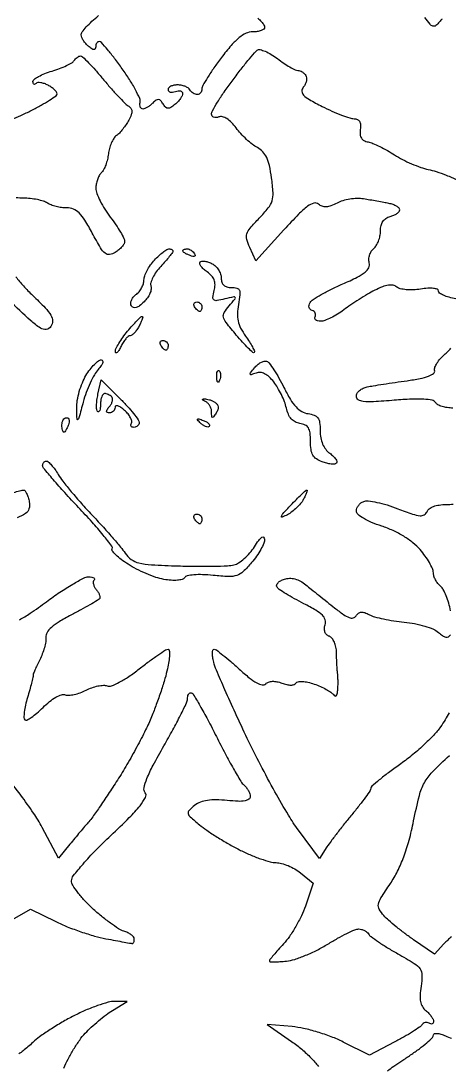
# Model space of a CAD drawing. Extents: x 0 to 102, y 0 to 135.
# Drawn here: x 36.25 to 43.76, y 55.73 to 74.05 of the extents above; entities that cross this region are included whole.
import ezdxf

# ---------------------------------------------------------------- set-up
doc = ezdxf.new("R2010")
doc.units = 0
doc.header["$MEASUREMENT"] = 0

msp = doc.modelspace()

# ---------------------------------------------------------------- linework, layer by layer
for points in [[(40.405919, 74.096243, -0.030562), (40.467485, 74.033227, -0.031753), (40.511422, 73.975331, -0.147477), (40.5234, 73.935603, -0.233657), (40.508283, 73.90502, -0.072001), (40.462077, 73.879242, -0.05496), (40.394592, 73.861627, -0.036394), (40.314641, 73.8558, 0.107927), (40.19751, 73.830219, 0.064533), (40.076147, 73.754311, 0.043486), (39.937811, 73.618896, 0.015613), (39.764741, 73.403963, 0.009675), (39.634073, 73.223746, 0.013185), (39.52381, 73.056046, 0.01003), (39.439231, 72.9134, 0.129503), (39.4236, 72.854063, -0.079721), (39.417589, 72.816605, -0.091172), (39.400215, 72.784806, -0.100761), (39.374354, 72.763546, -0.122409), (39.343993, 72.756, -0.089642), (39.309681, 72.762201, -0.053229), (39.272411, 72.780851, -0.051032), (39.238005, 72.808239, -0.06081), (39.2121, 72.8406, 0.111412), (39.180288, 72.873049, 0.050262), (39.126937, 72.900349, 0.046318), (39.062298, 72.918933, 0.046881), (38.995607, 72.9252, 0.047932), (38.932763, 72.919162, 0.067928), (38.879636, 72.901129, 0.088104), (38.843834, 72.874549, 0.19139), (38.8314, 72.843255, 0.184534), (38.841762, 72.816134, 0.147206), (38.868677, 72.799686, 0.100118), (38.909709, 72.797358, 0.055937), (38.9583, 72.810006, -0.056964), (39.006887, 72.822548, -0.101587), (39.047923, 72.819931, -0.148022), (39.074847, 72.803048, -0.181148), (39.0852, 72.77541, -0.113275), (39.076111, 72.735804, -0.037795), (39.046029, 72.684076, -0.035352), (39.002881, 72.629944, -0.033622), (38.951852, 72.581449, -0.030663), (38.878136, 72.527541, -0.155884), (38.829621, 72.514592, -0.193267), (38.788629, 72.533405, -0.051325), (38.743875, 72.591533, 0.046754), (38.701204, 72.648013, 0.187949), (38.663122, 72.666822, 0.178509), (38.621048, 72.655356, 0.041529), (38.564203, 72.607243, -0.030688), (38.51874, 72.567043, -0.031428), (38.469046, 72.533056, -0.033107), (38.422366, 72.509296, -0.101505), (38.387771, 72.5022, -0.178532), (38.362592, 72.511487, -0.121905), (38.344655, 72.536531, -0.089838), (38.337001, 72.574352, -0.057582), (38.341241, 72.619073, 0.159522), (38.333745, 72.688998, 0.016258), (38.259393, 72.840706, 0.01902), (38.155495, 73.019568, 0.014058), (38.0277, 73.209449, 0.008111), (37.893424, 73.391033, 0.012221), (37.770067, 73.544396, 0.007077), (37.662908, 73.667568, 0.205813), (37.62585, 73.684776, 0.149598), (37.601661, 73.678127, 0.102231), (37.581038, 73.65817, 0.084567), (37.567139, 73.627808, 0.065238), (37.5624, 73.591641, -0.122183), (37.553801, 73.556978, -0.300026), (37.531829, 73.544931, -0.128583), (37.493977, 73.558202, -0.024942), (37.4355, 73.602, -0.04005), (37.386944, 73.649346, -0.03856), (37.345878, 73.704402, -0.041126), (37.317515, 73.758671, -0.100186), (37.308602, 73.802709, -0.16251), (37.325531, 73.853413, -0.021978), (37.397758, 73.941215, -0.023456), (37.495881, 74.040555, -0.017802), (37.612107, 74.140265, 0.019726)], [(43.637049, 74.081143, 0.056466), (43.587866, 74.032425, -0.047794), (43.522226, 73.965117, -0.253979), (43.473609, 73.955009, -0.153381), (43.422001, 73.990078, -0.016112), (43.334066, 74.10884, 0.014211)], [(43.872649, 69.175663, -0.025553), (43.756326, 69.200696, -0.038065), (43.658197, 69.235315, -0.04312), (43.588195, 69.273688, -0.250865), (43.569, 69.309539, 0.307341), (43.548062, 69.340384, 0.06749), (43.482528, 69.356652, 0.045515), (43.383447, 69.358392, 0.021872), (43.257099, 69.343524, -0.029682), (43.129992, 69.330574, -0.032415), (43.005969, 69.333381, -0.034312), (42.901422, 69.349827, -0.117562), (42.840176, 69.38007, 0.126067), (42.775542, 69.41065, 0.085003), (42.693552, 69.412413, 0.058381), (42.58891, 69.384046, 0.023577), (42.454127, 69.322476, 0.014126), (42.327594, 69.25271, 0.008085), (42.178752, 69.161799, 0.008071), (42.031911, 69.065462, 0.01328), (41.911315, 68.978761, -0.02403), (41.80044, 68.90261, -0.02474), (41.683818, 68.838245, -0.025438), (41.577636, 68.792853, -0.088508), (41.504472, 68.7798, -0.053214), (41.452297, 68.785369, -0.115377), (41.416072, 68.802529, -0.188058), (41.401321, 68.827885, -0.179051), (41.407234, 68.857174, 0.120726), (41.417627, 68.889254, 0.129238), (41.411601, 68.921622, 0.116487), (41.389536, 68.9493, 0.086233), (41.354949, 68.967917, -0.117462), (41.320841, 68.989092, -0.136837), (41.302291, 69.022306, -0.120035), (41.302356, 69.063876, -0.078433), (41.320985, 69.108305, -0.111792), (41.373394, 69.161684, -0.013301), (41.516041, 69.248223, -0.015342), (41.693908, 69.342643, -0.012034), (41.892128, 69.434337, 0.011986), (42.14661, 69.552029, 0.054185), (42.284578, 69.639572, 0.11127), (42.348753, 69.719667, 0.179295), (42.357298, 69.805665, -0.079147), (42.350866, 69.871212, -0.06084), (42.363879, 69.942044, -0.061205), (42.393409, 70.00721, -0.082774), (42.435634, 70.056048, 0.084074), (42.480933, 70.108717, 0.043848), (42.519089, 70.186722, 0.041979), (42.54507, 70.27594, 0.049909), (42.5538, 70.363179, -0.057207), (42.564536, 70.456706, -0.090324), (42.596544, 70.530605, -0.09933), (42.649846, 70.583746, -0.082712), (42.723, 70.616487, 0.038044), (42.787763, 70.638803, 0.049686), (42.842497, 70.669216, 0.058972), (42.880302, 70.70266, 0.184223), (42.8922, 70.733855, 0.205469), (42.878997, 70.764627, 0.057682), (42.836285, 70.796759, 0.047988), (42.774728, 70.825276, 0.034807), (42.70185, 70.845315, 0.003638), (42.610954, 70.862936, 0.001695), (42.492862, 70.884524, 0.001679), (42.368777, 70.906343, 0.002348), (42.2577, 70.924954, 0.0472), (42.145085, 70.932509, 0.031596), (42.016399, 70.920829, 0.031816), (41.891982, 70.89336, 0.052931), (41.792649, 70.852915, -0.030299), (41.685705, 70.803628, -0.078454), (41.602984, 70.785591, -0.103911), (41.533217, 70.796062, -0.084366), (41.467612, 70.834009, 0.248398), (41.385764, 70.851094, 0.090181), (41.276147, 70.796643, 0.041007), (41.118073, 70.657194, 0.00829), (40.862838, 70.382871), (40.37185, 69.8373), (40.263881, 70.072067, -0.0418), (40.211786, 70.215896, -0.144275), (40.214004, 70.313972, -0.100596), (40.270461, 70.414972, -0.014889), (40.428817, 70.5884, 0.022383), (40.586791, 70.766702, 0.096206), (40.653031, 70.891358, 0.089462), (40.670232, 71.036234, 0.017904), (40.64517, 71.296274, 0.020502), (40.608005, 71.5091, 0.05667), (40.559205, 71.652932, 0.079199), (40.491052, 71.752896, 0.080912), (40.395647, 71.825857, -0.043754), (40.308982, 71.882494, -0.020436), (40.206931, 71.969709, -0.020067), (40.106652, 72.070544, -0.026473), (40.024193, 72.170541, 0.033935), (39.941777, 72.267503, 0.058686), (39.85969, 72.334052, 0.077449), (39.783707, 72.367023, 0.156567), (39.719256, 72.363423, -0.068186), (39.670889, 72.352086, -0.116035), (39.629947, 72.357728, -0.152504), (39.60298, 72.379122, -0.150485), (39.5928, 72.412179, -0.130273), (39.608612, 72.471837, -0.009021), (39.698277, 72.622712, -0.012348), (39.814326, 72.800248, -0.008952), (39.951869, 72.99228, -0.004807), (40.095444, 73.18151, -0.006389), (40.229815, 73.350608, -0.004651), (40.345196, 73.489404, -0.062404), (40.393843, 73.534119, -0.215621), (40.44315, 73.543803, -0.041252), (40.532142, 73.514975, -0.037307), (40.638204, 73.461058, -0.026686), (40.748229, 73.386069, 0.013941), (40.858422, 73.30678, 0.01748), (40.965006, 73.239827, 0.01579), (41.05681, 73.190345, 0.116212), (41.104962, 73.179, -0.087768), (41.141605, 73.172518, -0.053327), (41.181203, 73.15306, -0.051361), (41.217591, 73.124473, -0.062249), (41.24479, 73.090694, -0.122838), (41.258382, 73.048134, -0.068414), (41.254447, 72.99352, -0.061645), (41.234561, 72.935783, -0.059544), (41.201024, 72.883893, 0.181496), (41.176675, 72.813642, 0.189811), (41.205186, 72.74632, 0.070415), (41.307044, 72.668172, 0.011205), (41.529328, 72.549198, 0.011655), (41.702575, 72.466425, 0.013743), (41.870313, 72.396508, 0.012659), (42.014188, 72.345271, 0.079367), (42.091005, 72.333, -0.106082), (42.148352, 72.320695, -0.157528), (42.186153, 72.286508, -0.118776), (42.203309, 72.228301, -0.0475), (42.199568, 72.144735, 0.056594), (42.197251, 72.057667, 0.118088), (42.218562, 71.993689, 0.129723), (42.264813, 71.950067, 0.075757), (42.33693, 71.923993, -0.049901), (42.419869, 71.898753, -0.014687), (42.541191, 71.843915, -0.014589), (42.674789, 71.773842, -0.015198), (42.80223, 71.696994, 0.024553), (42.938734, 71.618123, 0.01701), (43.099996, 71.542042, 0.017194), (43.260298, 71.479421, 0.033476), (43.392563, 71.442658, -0.029459), (43.529957, 71.405655, -0.012768), (43.708017, 71.341159, -0.012583), (43.894413, 71.262744, -0.016329)], [(36.082013, 72.31572, 0.011202), (36.251876, 72.389811, 0.008751), (36.432997, 72.477574, 0.010512), (36.606445, 72.57003, 0.01599), (36.752648, 72.658213, 0.010615), (36.867856, 72.736347, 0.243027), (36.8856, 72.770697, 0.165886), (36.875294, 72.800907, 0.039747), (36.839165, 72.840713, 0.03656), (36.788037, 72.882164, 0.0292), (36.727523, 72.919247, 0.03784), (36.663088, 72.947694, 0.048477), (36.600189, 72.963303, 0.056832), (36.547612, 72.965028, 0.178012), (36.516023, 72.950423, -0.095063), (36.495647, 72.936607, -0.240582), (36.478293, 72.937753, -0.194693), (36.466429, 72.95342, -0.065984), (36.4626, 72.982309, -0.237574), (36.482268, 73.021366, -0.032912), (36.560962, 73.072028, -0.031879), (36.669177, 73.1233, -0.021911), (36.797448, 73.167941, 0.016903), (36.92938, 73.21238, 0.020865), (37.048871, 73.26296, 0.019757), (37.144107, 73.312742, 0.124653), (37.183141, 73.350532, -0.049239), (37.207164, 73.382003, -0.047328), (37.237172, 73.408634, -0.051071), (37.268364, 73.426876, -0.107194), (37.295678, 73.4328, -0.193732), (37.332396, 73.418018, -0.007766), (37.436575, 73.314757, -0.012671), (37.557263, 73.184933, -0.008526), (37.688696, 73.03095, 0.007336), (37.823626, 72.872107, 0.008865), (37.955051, 72.727178, 0.007725), (38.069369, 72.609227, 0.058248), (38.13017, 72.561133, -0.086469), (38.178825, 72.517995, -0.158542), (38.197226, 72.468879, -0.106326), (38.186243, 72.404074, -0.027424), (38.14134, 72.307333, -0.025375), (38.094891, 72.229869, -0.019927), (38.037138, 72.15078, -0.020336), (37.977381, 72.081431, -0.045829), (37.925599, 72.035342, 0.090748), (37.879, 71.985731, 0.039201), (37.835794, 71.905643, 0.037114), (37.802029, 71.810849, 0.040464), (37.783846, 71.7148, -0.032699), (37.767047, 71.617861, -0.029462), (37.737342, 71.520412, -0.030679), (37.700127, 71.4362, -0.077138), (37.660628, 71.382188, 0.072028), (37.623146, 71.332013, 0.039647), (37.591946, 71.261869, 0.038552), (37.571084, 71.18414, 0.04972), (37.564754, 71.11053, 0.089249), (37.581919, 71.022038, 0.023876), (37.640278, 70.890426, 0.023409), (37.722138, 70.744738, 0.022256), (37.818554, 70.604779, -0.012229), (37.914846, 70.47083, -0.015835), (37.996138, 70.343206, -0.013564), (38.056992, 70.233994, -0.120893), (38.07, 70.18098, -0.132026), (38.058637, 70.138697, -0.044589), (38.021564, 70.086124, -0.04067), (37.968208, 70.032683, -0.036679), (37.905112, 69.986526, -0.101793), (37.805773, 69.94966, -0.216523), (37.728535, 69.971369, -0.085555), (37.647294, 70.067891, -0.009034), (37.502772, 70.325726, 0.015692), (37.372318, 70.551366, 0.059289), (37.270658, 70.67863, 0.096789), (37.170959, 70.744716, 0.098412), (37.05431, 70.7679, -0.034399), (36.964217, 70.774105, -0.026951), (36.868007, 70.792751, -0.02764), (36.780037, 70.82002, -0.058103), (36.7164, 70.8525, 0.072135), (36.647565, 70.885242, 0.0244), (36.539797, 70.912894, 0.023684), (36.416071, 70.932229, 0.025068), (36.2934, 70.939295, -0.018814), (36.166092, 70.945033, -0.014638)], [(36.161692, 69.559198, 0.021881), (36.29608, 69.398398, 0.017079), (36.455234, 69.235595, -0.009876), (36.678558, 69.013638, -0.059629), (36.777234, 68.883728, -0.132892), (36.804298, 68.784491, -0.140988), (36.776645, 68.687639, -0.228973), (36.696846, 68.637346, -0.168649), (36.593395, 68.660694, -0.046338), (36.422161, 68.790527, -0.004591), (36.044529, 69.142702, 0.006295)], [(43.823589, 67.257, -0.036019), (43.725619, 67.264067, -0.040366), (43.633451, 67.285133, -0.044279), (43.559364, 67.315924, -0.134511), (43.519796, 67.352771, 0.210054), (43.459702, 67.394161, 0.033368), (43.314359, 67.412031, 0.025633), (43.100805, 67.412965, 0.009081), (42.795703, 67.393092, -0.005923), (42.430878, 67.367014, -0.041801), (42.253232, 67.371286, -0.117918), (42.164398, 67.402944, -0.253664), (42.1308, 67.464909, -0.136421), (42.145098, 67.516336, -0.079134), (42.186715, 67.565719, -0.068989), (42.248371, 67.605659, -0.061092), (42.32115, 67.629377, -0.008058), (42.426171, 67.648149, -0.001834), (42.604692, 67.676427, -0.001898), (42.810805, 67.707501, -0.001845), (43.0191, 67.737311, 0.013368), (43.247895, 67.775454, 0.041832), (43.397867, 67.817857, 0.073349), (43.483445, 67.865232, 0.288645), (43.503558, 67.919199, -0.144165), (43.507932, 67.973019, -0.047474), (43.543714, 68.044821, -0.042673), (43.600861, 68.121176, -0.036988), (43.672758, 68.190762, 0.019623), (43.741287, 68.25263, 0.046766), (43.785629, 68.304877, 0.11277)], [(36.047586, 65.753821, -0.001534), (36.253328, 65.812716, -0.069043), (36.297181, 65.8188, -0.238824), (36.323328, 65.805556, -0.044899), (36.351906, 65.758238, -0.039303), (36.378138, 65.691601, -0.0269), (36.397687, 65.612631, -0.113225), (36.393236, 65.491102, -0.181426), (36.33355, 65.407681, -0.06657), (36.183267, 65.333623, -0.006412)], [(43.780798, 63.702034, 0.027398), (43.750572, 63.835849, 0.027903), (43.706038, 63.964722, 0.029041), (43.654785, 64.071756, 0.093629), (43.604687, 64.132289, -0.057241), (43.558395, 64.180633, -0.042307), (43.518724, 64.24324, -0.043084), (43.491047, 64.309792, -0.070877), (43.480962, 64.369809, 0.099651), (43.464976, 64.440101, 0.024956), (43.411203, 64.545398, 0.024492), (43.336299, 64.661993, 0.022485), (43.248312, 64.774206, 0.046895), (43.12378, 64.894272, 0.031204), (42.961245, 65.008121, 0.029508), (42.774026, 65.107896, 0.028841), (42.57495, 65.185794, -0.020854), (42.397931, 65.251823, -0.034696), (42.255925, 65.323615, -0.039733), (42.157468, 65.39344, -0.222176), (42.1308, 65.450493, -0.097229), (42.140526, 65.500037, -0.066866), (42.169108, 65.549814, -0.064185), (42.211355, 65.592268, -0.073441), (42.26121, 65.620353, -0.124947), (42.338836, 65.62954, -0.020207), (42.489925, 65.603417, -0.021226), (42.669068, 65.556898, -0.017246), (42.856689, 65.492424, 0.008014), (43.116996, 65.397564, 0.057837), (43.24707, 65.368766, 0.154858), (43.321981, 65.384337, 0.174792), (43.36983, 65.439726, -0.143314), (43.409097, 65.491261, -0.06943), (43.482614, 65.531078, -0.054982), (43.58347, 65.556603, -0.03452), (43.704951, 65.565, 0.027935), (43.830843, 65.572039, 0.070157)], [(36.224495, 63.545165, 0.03437), (36.414329, 63.657066, 0.009144), (36.70048, 63.861198, -0.011442), (36.936187, 64.027715, -0.014985), (37.159298, 64.168277, -0.012507), (37.349728, 64.274099, -0.121137), (37.438798, 64.296, -0.035008), (37.493373, 64.292174, -0.096519), (37.529656, 64.279648, -0.231846), (37.541988, 64.261242, -0.234157), (37.534934, 64.240334, 0.17442), (37.520841, 64.210401, 0.081568), (37.523797, 64.167069, 0.065749), (37.542607, 64.117427, 0.049847), (37.57519, 64.06909, -0.041), (37.608529, 64.021466, -0.057358), (37.629421, 63.973949, -0.0724), (37.635736, 63.933554, -0.201653), (37.625108, 63.907508, -0.064637), (37.589908, 63.880397, -0.003038), (37.459696, 63.805646, -0.004966), (37.303298, 63.719162, -0.003545), (37.126602, 63.625344, 0.016747), (36.919908, 63.508503, 0.045521), (36.78502, 63.408288, 0.069976), (36.708834, 63.318042, 0.165151), (36.688671, 63.233468, -0.065075), (36.685878, 63.157327, -0.025287), (36.663114, 63.054171, -0.024519), (36.626846, 62.943543, -0.027866), (36.581207, 62.841762, 0.008566), (36.534815, 62.748154, 0.011675), (36.496438, 62.662134, 0.008639), (36.467553, 62.589605, 0.118241), (36.464002, 62.561653, -0.085358), (36.462156, 62.531545, -0.003914), (36.437665, 62.431202, -0.00642), (36.406007, 62.312222, -0.004551), (36.367562, 62.179521, 0.017132), (36.33256, 62.046251, 0.024274), (36.311331, 61.925508, 0.022016), (36.303344, 61.827687, 0.208664), (36.318349, 61.789451, 0.325863), (36.353476, 61.783949, 0.029877), (36.434087, 61.831656, 0.029603), (36.532439, 61.906939, 0.018226), (36.639248, 62.006233, -0.027796), (36.75292, 62.107923, -0.038974), (36.865567, 62.184384, -0.044474), (36.964002, 62.229474, -0.178629), (37.029103, 62.228635, 0.109909), (37.092174, 62.219266, 0.035737), (37.185975, 62.232764, 0.033637), (37.291251, 62.263219, 0.03211), (37.3932, 62.3079, -0.03342), (37.495534, 62.35243, -0.034358), (37.601956, 62.382449, -0.036547), (37.697327, 62.395226, -0.107037), (37.762508, 62.385165, 0.184986), (37.838638, 62.385122, 0.029971), (37.975933, 62.447291, 0.028269), (38.142216, 62.547337, 0.017685), (38.325364, 62.681864, -0.007054), (38.497593, 62.814099, -0.010206), (38.653712, 62.925616, -0.006237), (38.786813, 63.014231, -0.144724), (38.830004, 63.027, -0.383095), (38.852035, 63.007217, -0.033679), (38.855299, 62.925801, -0.030725), (38.84541, 62.814605, -0.017725), (38.820609, 62.682493, -0.017534), (38.776999, 62.515931, -0.007283), (38.706989, 62.294104, -0.007195), (38.625028, 62.058409, -0.009226), (38.542516, 61.844092, -0.018649), (38.437507, 61.610985, -0.008396), (38.283316, 61.312875, -0.008299), (38.109745, 61.0031, -0.011203), (37.941948, 60.729249, -0.003513), (37.780382, 60.482193, -0.004288), (37.625627, 60.253427, -0.003609), (37.492545, 60.06324, -0.030085), (37.426644, 59.9814, 0.007076), (37.368807, 59.915976, 0.00239), (37.28638, 59.819102, 0.002377), (37.196265, 59.711121, 0.002726), (37.111236, 59.607095), (36.911251, 59.35969), (36.623476, 59.902642, 0.026999), (36.472232, 60.154179, 0.012308), (36.249329, 60.466436, 0.012147), (35.997725, 60.784755, 0.016351)], [(43.758951, 61.911856, -0.015196), (43.688676, 61.791376, -0.011897), (43.605441, 61.664945, -0.039005), (43.487352, 61.520099, -0.015516), (43.304544, 61.340044, -0.015245), (43.094373, 61.157084, -0.018528), (42.886341, 60.999344, 0.007438), (42.694051, 60.860148, 0.011377), (42.531986, 60.733272, 0.006048), (42.400689, 60.622893, 0.218281), (42.3846, 60.587796, -0.150108), (42.373012, 60.550068, -0.006228), (42.291408, 60.432921, -0.01032), (42.188904, 60.295687, -0.007098), (42.06735, 60.144252, 0.004443), (41.936085, 59.982485, 0.004091), (41.804022, 59.813933, 0.004087), (41.688765, 59.66177, 0.013509), (41.616413, 59.558922), (41.482726, 59.357539), (41.117546, 59.851865, -0.024307), (40.941593, 60.115995, -0.007578), (40.703241, 60.528556, -0.007555), (40.450578, 60.998142, -0.008269), (40.219949, 61.461333, -0.003432), (40.011919, 61.904855, -0.00443), (39.827322, 62.315073, -0.003391), (39.678169, 62.660879, -0.03865), (39.630995, 62.801738, -0.025023), (39.613857, 62.888112, -0.043835), (39.609619, 62.960829, -0.05992), (39.617224, 63.011464, -0.337507), (39.637618, 63.027, -0.161431), (39.676812, 63.014007, -0.007022), (39.792942, 62.924945, -0.011328), (39.928689, 62.812692, -0.007779), (40.077687, 62.679578, 0.01455), (40.253602, 62.526648, 0.04406), (40.384583, 62.437336, 0.075169), (40.480198, 62.40131, 0.254191), (40.54204, 62.4196, -0.11127), (40.592031, 62.451205, -0.07494), (40.658563, 62.464176, -0.061689), (40.738298, 62.457761, -0.039976), (40.827247, 62.431855, 0.035306), (40.909888, 62.406947, 0.056748), (40.982962, 62.398966, 0.074036), (41.039439, 62.407641, 0.181201), (41.072175, 62.43298, -0.217958), (41.108808, 62.457403, -0.053083), (41.183186, 62.46133, -0.042893), (41.28064, 62.447691, -0.026202), (41.39242, 62.41589, -0.020995), (41.501518, 62.37338, -0.022856), (41.603541, 62.322929, -0.023099), (41.68629, 62.272066, -0.094977), (41.727655, 62.230592, 0.120822), (41.753688, 62.20703, 0.332493), (41.776749, 62.210441, 0.143138), (41.79472, 62.243525, 0.031776), (41.804432, 62.3079, 0.013507), (41.808821, 62.381956, 0.009755), (41.809869, 62.464674, 0.009865), (41.807778, 62.543388, 0.021039), (41.802408, 62.604, -0.014711), (41.795843, 62.668765, -0.004977), (41.790004, 62.763367, -0.004945), (41.785622, 62.868119, -0.005659), (41.783558, 62.968324, 0.048347), (41.773529, 63.062671, 0.053574), (41.745607, 63.149971, 0.060671), (41.705099, 63.217887, 0.1372), (41.657456, 63.253293, -0.104342), (41.610384, 63.283754, -0.109576), (41.580624, 63.330158, -0.097659), (41.571241, 63.389336, -0.067576), (41.5829, 63.456302, 0.151526), (41.583473, 63.543567, 0.124489), (41.535202, 63.62375, 0.063593), (41.422384, 63.71026, 0.014535), (41.210709, 63.825375, -0.009592), (41.045655, 63.913033, -0.012543), (40.898455, 63.99977, -0.010146), (40.779759, 64.077172, -0.105155), (40.739659, 64.1191, -0.216742), (40.735196, 64.154133, -0.1159), (40.757738, 64.192521, -0.078716), (40.805185, 64.228737, -0.046914), (40.870738, 64.256537, -0.074144), (40.961192, 64.271071, -0.067844), (41.054879, 64.259376, -0.061141), (41.150312, 64.22106, -0.043783), (41.245874, 64.156878, 0.000435), (41.341921, 64.079514, 0.000172), (41.47423, 63.973206, 0.00017), (41.617265, 63.858441, 0.000213), (41.750071, 63.75205, 0.014944), (41.905474, 63.635109, 0.065346), (42.007021, 63.581634, 0.144684), (42.076598, 63.576977, 0.201846), (42.126804, 63.612735, -0.089172), (42.167745, 63.658349, -0.14487), (42.215855, 63.677217, -0.107951), (42.276994, 63.669281, -0.03683), (42.359238, 63.632773, 0.055922), (42.451622, 63.595909, 0.014624), (42.606962, 63.55811, 0.014672), (42.787568, 63.525225, 0.014536), (42.970352, 63.502871, -0.024749), (43.152198, 63.476853, -0.024981), (43.330007, 63.433048, -0.025751), (43.480377, 63.37935, -0.085478), (43.568755, 63.323321, 0.032915), (43.640856, 63.266228, 0.098678), (43.698285, 63.241456, 0.164254), (43.743505, 63.246684, 0.14514), (43.779013, 63.278394, 0.114917)], [(35.743073, 58.08447), (36.419446, 58.465761), (36.86263, 58.248755, 0.019295), (37.064017, 58.159605, 0.012408), (37.303687, 58.071209, 0.012473), (37.542884, 57.996275, 0.02281), (37.741754, 57.949074, 0.001205), (37.911045, 57.917391, 0.001818), (38.05867, 57.890686, 0.000696), (38.18567, 57.86837, 0.043163), (38.208447, 57.8664, 0.230584), (38.220228, 57.872138, 0.073292), (38.230166, 57.889577, 0.055862), (38.236953, 57.915083, 0.037129), (38.2392, 57.945299, 0.178103), (38.226569, 57.979634, 0.055296), (38.18588, 58.017945, 0.047406), (38.12716, 58.053952, 0.037017), (38.057684, 58.081809, -0.064549), (37.964418, 58.12529, -0.015087), (37.821276, 58.222244, -0.015309), (37.662138, 58.344768, -0.014493), (37.507784, 58.478984, -0.019929), (37.366743, 58.619791, -0.024669), (37.247613, 58.762077, -0.024222), (37.161272, 58.888473, -0.138591), (37.1394, 58.965867, -0.169025), (37.169479, 59.052302, -0.011016), (37.341208, 59.259611, -0.015029), (37.563218, 59.500862, -0.010592), (37.826405, 59.758977, 0.007252), (38.15158, 60.073654, 0.027854), (38.339569, 60.283038, 0.044659), (38.436222, 60.428443, 0.301755), (38.428936, 60.510335, -0.229079), (38.409574, 60.595134, -0.038596), (38.46065, 60.758479, -0.027202), (38.569435, 60.992827, -0.008521), (38.757131, 61.331529, 0.006136), (38.915224, 61.61363, 0.008662), (39.048578, 61.869026, 0.00551), (39.153854, 62.08538, 0.110912), (39.1698, 62.156379, -0.056257), (39.174505, 62.198066, -0.076776), (39.188438, 62.23315, -0.097028), (39.20905, 62.256426, -0.169672), (39.23325, 62.264351, -0.257918), (39.268696, 62.243842, -0.004174), (39.389892, 62.038455, -0.009723), (39.526891, 61.79081, -0.006154), (39.6774, 61.497097, 0.005955), (39.830928, 61.197199, 0.008039), (39.977333, 60.929931, 0.005742), (40.105549, 60.710451, 0.082795), (40.16385, 60.641987, -0.053288), (40.204317, 60.599762, -0.042453), (40.238536, 60.546704, -0.04387), (40.261932, 60.49141, -0.078306), (40.2696, 60.442746, -0.239854), (40.24501, 60.394435, -0.115659), (40.179298, 60.36674, -0.054382), (40.060795, 60.35963, -0.013694), (39.86775, 60.374354, 0.021466), (39.673989, 60.386108, 0.042675), (39.520671, 60.375722, 0.053838), (39.397561, 60.342905, 0.071667), (39.2967, 60.286332, 0.031214), (39.198218, 60.200536, 0.265028), (39.182956, 60.146148, 0.151103), (39.21948, 60.085835, 0.009231), (39.3813, 59.947338, 0.023179), (39.509613, 59.851187, 0.009602), (39.691299, 59.732793, 0.009476), (39.891205, 59.613133, 0.01206), (40.080215, 59.51078, 0.016449), (40.265393, 59.423762, 0.017054), (40.453698, 59.350228, 0.017012), (40.6205, 59.297868, 0.067639), (40.726589, 59.28345, -0.068063), (40.819684, 59.270718, -0.032119), (40.934421, 59.230641, -0.031092), (41.051083, 59.172488, -0.038144), (41.151485, 59.103675), (41.375123, 58.9239), (41.237641, 58.522733, -0.028729), (41.167077, 58.349888, -0.019601), (41.068259, 58.162026, -0.019799), (40.958297, 57.987808, -0.037202), (40.85408, 57.858136, 0.006244), (40.759781, 57.754627, 0.009351), (40.680286, 57.661706, 0.004891), (40.615827, 57.581865, 0.168936), (40.608, 57.559361, 0.396463), (40.61994, 57.546669, 0.013146), (40.695544, 57.544045, 0.018536), (40.791746, 57.546804, 0.011006), (40.906022, 57.556857, 0.05062), (41.049937, 57.587668, 0.019543), (41.241843, 57.657969, 0.019112), (41.445515, 57.750994, 0.022381), (41.630743, 57.854949, -0.011248), (41.802645, 57.956521, -0.014195), (41.966259, 58.042283, -0.012291), (42.105778, 58.10624, -0.10166), (42.173728, 58.1202, -0.066789), (42.222235, 58.113692, -0.052226), (42.271798, 58.094404, -0.053446), (42.31495, 58.065993, -0.082226), (42.344288, 58.032384, 0.096879), (42.387821, 57.985347, 0.009121), (42.517171, 57.894426, 0.011415), (42.677227, 57.791475, 0.008741), (42.856613, 57.686059, -0.009831), (43.145956, 57.515177, -0.099851), (43.247378, 57.420281, -0.159762), (43.281571, 57.310807, -0.036129), (43.264549, 57.114143, 0.025913), (43.248027, 56.959959, 0.063042), (43.256123, 56.846092, 0.084457), (43.289411, 56.759089, 0.086249), (43.349417, 56.688709, -0.031684), (43.401074, 56.639995, -0.034213), (43.444749, 56.586315, -0.036484), (43.475311, 56.535519, -0.117716), (43.4844, 56.497448, -0.11688), (43.478168, 56.471151, -0.185903), (43.461266, 56.455787, -0.154956), (43.435758, 56.454185, -0.077356), (43.405646, 56.466887, 0.096419), (43.371971, 56.479614, 0.097291), (43.336094, 56.478721, 0.098537), (43.303583, 56.464385, 0.101721), (43.279465, 56.438823, -0.105199), (43.240346, 56.397927, -0.008902), (43.117785, 56.317601, -0.0115), (42.966257, 56.226902, -0.008644), (42.795665, 56.133912), (42.359291, 55.905738), (41.900956, 56.137634, 0.026092), (41.692357, 56.229846, 0.018137), (41.448411, 56.3128, 0.018335), (41.206173, 56.375907, 0.033399), (41.00416, 56.406729), (40.5657, 56.443928), (40.996907, 56.146433, -0.025091), (41.173037, 56.011396, -0.024854), (41.33534, 55.85899, -0.026124), (41.465121, 55.709487, -0.067594)], [(43.799616, 57.98334, 0.022777), (43.731823, 57.925814, 0.017896), (43.663645, 57.857692), (43.497898, 57.679784), (43.131599, 57.932445, -0.010376), (42.980212, 58.041571, -0.009384), (42.828247, 58.160512, -0.009445), (42.696175, 58.27215, -0.029369), (42.613288, 58.354042, -0.053632), (42.532401, 58.466024, -0.181319), (42.518295, 58.553626, -0.090794), (42.562506, 58.664258, -0.008101), (42.726731, 58.916307, 0.033242), (42.853852, 59.134659, 0.026266), (42.962391, 59.385597, 0.023282), (43.05527, 59.676386, 0.015714), (43.135079, 60.015437, -0.011374), (43.235514, 60.459352, -0.063745), (43.324002, 60.685766, -0.068458), (43.464198, 60.875411, -0.014261), (43.76232, 61.163904, -0.015453)], [(37.005698, 55.677617, -0.025011), (37.078355, 55.837017, -0.017152), (37.175758, 56.010337, -0.017326), (37.281356, 56.171183, -0.033289), (37.378568, 56.29087, -0.019091), (37.483592, 56.395583, -0.012263), (37.612827, 56.50921, -0.012326), (37.744994, 56.614359, -0.022528), (37.8585, 56.692403), (38.1123, 56.850568), (37.895133, 56.850884, 0.069273), (37.779754, 56.834993, 0.016658), (37.595327, 56.776219, 0.01679), (37.386252, 56.693826, 0.015943), (37.179474, 56.596262, 0.013589), (36.972522, 56.483225, 0.011968), (36.762915, 56.354418, 0.012113), (36.579464, 56.229131, 0.035157), (36.461412, 56.130962, -0.012369), (36.373037, 56.05039, -0.01677), (36.289119, 55.982394, -0.013737), (36.217001, 55.930912, -0.149215)], [(42.674203, 55.633752, -0.000191), (42.790831, 55.713199, -0.000498), (42.926601, 55.805412, -0.00033), (43.08255, 55.910955, 0.012538), (43.236506, 56.020721, 0.018129), (43.366357, 56.125878, 0.013978), (43.46611, 56.217866, 0.20217), (43.4844, 56.261251, -0.321928), (43.5008, 56.284082, -0.101292), (43.544984, 56.289549, -0.058422), (43.612154, 56.276247, -0.028835), (43.693395, 56.244748, 0.031953), (43.800401, 56.204025, 0.079105)]]:
    msp.add_lwpolyline(points, format="xyb")
for points in [[(38.846147, 70.0488, -0.052349), (38.872873, 70.045994, -0.072218), (38.895481, 70.037655, -0.092157), (38.910668, 70.025339, -0.178261), (38.916, 70.010859, -0.162751), (38.908109, 69.987257, -0.006778), (38.852976, 69.916059, -0.011125), (38.783657, 69.832871, -0.007612), (38.701451, 69.741416, 0.03203), (38.622522, 69.644481, 0.039651), (38.562684, 69.544672, 0.043968), (38.527927, 69.455835, 0.164321), (38.530333, 69.396738, -0.139329), (38.535282, 69.341604, -0.055883), (38.512772, 69.268575, -0.049541), (38.469171, 69.190561, -0.044218), (38.409567, 69.119367, -0.029812), (38.332871, 69.051309, -0.090752), (38.271491, 69.018949, -0.163314), (38.223684, 69.019886, -0.170075), (38.187061, 69.04952, -0.148309), (38.175451, 69.09332, -0.089662), (38.186953, 69.146187, -0.075393), (38.21946, 69.199982, -0.061417), (38.268575, 69.246111, 0.062798), (38.322078, 69.296638, 0.04747), (38.367326, 69.36368, 0.0484), (38.398148, 69.436156, 0.076493), (38.4084, 69.502774, -0.086877), (38.421174, 69.575734, -0.034261), (38.462434, 69.669351, -0.032623), (38.521952, 69.766678, -0.035044), (38.592347, 69.852997, -0.017509), (38.667895, 69.927973, -0.022371), (38.742779, 69.991283, -0.021075), (38.80852, 70.037719, -0.144193)], [(39.164807, 70.0488, -0.088797), (39.199076, 70.042666, -0.053277), (39.236213, 70.024233, -0.051183), (39.270426, 69.997159, -0.061454), (39.296101, 69.965169, -0.1144), (39.305743, 69.936626, -0.32948), (39.295645, 69.919727, -0.155351), (39.265543, 69.91709, -0.036408), (39.216494, 69.93192, -0.020646), (39.166201, 69.953641, -0.029555), (39.123768, 69.97727, -0.029412), (39.09271, 69.999723, -0.2252), (39.0852, 70.015551, -0.219607), (39.091072, 70.028275, -0.077771), (39.108585, 70.039033, -0.059132), (39.134325, 70.046366, -0.039867)], [(39.603923, 69.789047, -0.072785), (39.664382, 69.744341, -0.056665), (39.715565, 69.68047, -0.057606), (39.75029, 69.60808, -0.083236), (39.762, 69.538223, 0.075655), (39.773174, 69.4648, 0.130552), (39.805877, 69.412833, 0.123793), (39.861507, 69.382214, 0.064292), (39.940615, 69.372, -0.061745), (40.036147, 69.360158, -0.237819), (40.080032, 69.32216, -0.129576), (40.090214, 69.245753, -0.015055), (40.06328, 69.073758, 0.036382), (40.045246, 68.914443, 0.066231), (40.057296, 68.78425, 0.064952), (40.103233, 68.660058, 0.033707), (40.189994, 68.518987, -0.012965), (40.257755, 68.418404, -0.020612), (40.30983, 68.328643, -0.015772), (40.345775, 68.254789, -0.311199), (40.341441, 68.231241, -0.399077), (40.319058, 68.230659, -0.009614), (40.236292, 68.308178, -0.015745), (40.138044, 68.410025, -0.009382), (40.027324, 68.53699, -0.008497), (39.848858, 68.75705, -0.10638), (39.802253, 68.852931, -0.200162), (39.814962, 68.934474, -0.043804), (39.901262, 69.051046, 0.005101), (40.006167, 69.171959, 0.331583), (40.007843, 69.19808, 0.313183), (39.982949, 69.20824, 0.004781), (39.823298, 69.171016, -0.016264), (39.682944, 69.141671, -0.215431), (39.632936, 69.154483, -0.267258), (39.615776, 69.198295, -0.024232), (39.639724, 69.318005, 0.05487), (39.653746, 69.420259, 0.097727), (39.639578, 69.503703, 0.096697), (39.594612, 69.576096, 0.052842), (39.515514, 69.644995, -0.032822), (39.452109, 69.695916, -0.054972), (39.407146, 69.747315, -0.078125), (39.385661, 69.791461, -0.277406), (39.392962, 69.820762, -0.179181), (39.424324, 69.835175, -0.056414), (39.476747, 69.833261, -0.048142), (39.539528, 69.817536, -0.037458)], [(39.334007, 69.1182, -0.093332), (39.368207, 69.11176, -0.09642), (39.397282, 69.093349, -0.099167), (39.416742, 69.06588, -0.105053), (39.4236, 69.0336, -0.042167), (39.420864, 69.001211, -0.061769), (39.412641, 68.973851, -0.081139), (39.400559, 68.955299, -0.210953), (39.386293, 68.949, -0.151918), (39.368465, 68.954545, -0.038439), (39.344586, 68.973851, -0.035638), (39.319457, 69.001217, -0.029505), (39.2967, 69.0336, -0.082592), (39.283459, 69.065926, -0.161196), (39.286091, 69.093349, -0.182303), (39.303979, 69.111577, -0.108972)], [(38.376597, 68.8644, -0.457888), (38.385627, 68.853936, -0.038941), (38.376662, 68.814697, -0.030876), (38.355859, 68.760126, -0.016368), (38.3238, 68.6952, -0.029303), (38.28409, 68.630429, -0.03665), (38.239668, 68.575703, -0.039868), (38.196986, 68.537043, -0.165564), (38.164552, 68.526, 0.181156), (38.132129, 68.513854, 0.038376), (38.089069, 68.470085, 0.035539), (38.044237, 68.408529, 0.027269), (38.004054, 68.33565, -0.020779), (37.968237, 68.26865, -0.071882), (37.937537, 68.230373, -0.307872), (37.918106, 68.227357, -0.274017), (37.906526, 68.244559, -0.127101), (37.917183, 68.298454, -0.021841), (37.966819, 68.391121, -0.022564), (38.036386, 68.497176, -0.018463), (38.11982, 68.604109, -0.007924), (38.206485, 68.703852, -0.01185), (38.285594, 68.78794, -0.00691), (38.353869, 68.855262, -0.193501)], [(38.741807, 68.4414, -0.093332), (38.776007, 68.43496, -0.09642), (38.805082, 68.416549, -0.099167), (38.824542, 68.38908, -0.105053), (38.8314, 68.3568, -0.042167), (38.828664, 68.324411, -0.061769), (38.820441, 68.297051, -0.081139), (38.808359, 68.278499, -0.210953), (38.794093, 68.2722, -0.151918), (38.776265, 68.277745, -0.038439), (38.752386, 68.297051, -0.035638), (38.727257, 68.324417, -0.029505), (38.7045, 68.3568, -0.082592), (38.691259, 68.389126, -0.161196), (38.693891, 68.416549, -0.182303), (38.711779, 68.434777, -0.108972)], [(37.658868, 68.103, -0.276785), (37.683743, 68.088088, -0.202806), (37.686721, 68.05528, -0.07922), (37.659585, 68.001564, -0.027426), (37.604747, 67.933852, 0.056598), (37.538473, 67.841507, 0.020107), (37.464875, 67.696332, 0.019656), (37.396184, 67.529077, 0.021897), (37.343545, 67.362802, -0.001249), (37.268813, 67.087763, -0.139077), (37.24936, 67.055617, -0.644021), (37.23497, 67.061601, -0.003542), (37.230026, 67.257, -0.046629), (37.240042, 67.390331, -0.027171), (37.275461, 67.546887, -0.026981), (37.328443, 67.701179, -0.040724), (37.392273, 67.82805, -0.024348), (37.46371, 67.933322, -0.031277), (37.539737, 68.022233, -0.032459), (37.610166, 68.086017, -0.16935)], [(40.557103, 68.077666, -0.151873), (40.604247, 68.043781, -0.01538), (40.68489, 67.929716, -0.018143), (40.773816, 67.78414, -0.01349), (40.861656, 67.617497, 0.019001), (40.97424, 67.409501, 0.052904), (41.073268, 67.276447, 0.076901), (41.172928, 67.197205, 0.095674), (41.2848, 67.159199, -0.053754), (41.394519, 67.131868, -0.152529), (41.456377, 67.084426, -0.123914), (41.487585, 67.003301, -0.030176), (41.4963, 66.859031, 0.04485), (41.507367, 66.735904, 0.056361), (41.540306, 66.626278, 0.061388), (41.59372, 66.534506, 0.072319), (41.665367, 66.464098, -0.032455), (41.726459, 66.412934, -0.05382), (41.769779, 66.361628, -0.07535), (41.790588, 66.317795, -0.27628), (41.7834, 66.2892, -0.18185), (41.750603, 66.274332, -0.040226), (41.687833, 66.275245, -0.036832), (41.611054, 66.288312, -0.028287), (41.529733, 66.313359, -0.061505), (41.429847, 66.365131, -0.115181), (41.368783, 66.431953, -0.095122), (41.336769, 66.528116, -0.032938), (41.3271, 66.674727, 0.027116), (41.319056, 66.822942, 0.106789), (41.290351, 66.909211, 0.150936), (41.234783, 66.959666, 0.074182), (41.14234, 66.987201, -0.084207), (41.057565, 67.014303, -0.093173), (40.989819, 67.067235, -0.080337), (40.938912, 67.148179, -0.046251), (40.903841, 67.258179, 0.03705), (40.871274, 67.367206, 0.021324), (40.816989, 67.493145, 0.021221), (40.751322, 67.615651, 0.033019), (40.683638, 67.714478, 0.036995), (40.601659, 67.804175, 0.072259), (40.522549, 67.859714, 0.094109), (40.446153, 67.881696, 0.113205), (40.372238, 67.871811, -0.011913), (40.288497, 67.842699, -0.422515), (40.272027, 67.851458, -0.239232), (40.276645, 67.875842, -0.006572), (40.345747, 67.963078, -0.045506), (40.39794, 68.016472, -0.052305), (40.456693, 68.05678, -0.059834), (40.512964, 68.079079, -0.145897)], [(39.728512, 67.910888, -0.126455), (39.744861, 67.883229, -0.060344), (39.751558, 67.842172, -0.05415), (39.748392, 67.795003, -0.051402), (39.735191, 67.748737, -0.054073), (39.716448, 67.713487, -0.470617), (39.70103, 67.712028, -0.168741), (39.689074, 67.736711, -0.018894), (39.684079, 67.79985, -0.028489), (39.685009, 67.858747, -0.077125), (39.694376, 67.899354, -0.208169), (39.709997, 67.914797, -0.296942)], [(37.990911, 67.420689, -0.011799), (38.118422, 67.287013, -0.01627), (38.226014, 67.160735, -0.012881), (38.308052, 67.052228, -0.156665), (38.3238, 67.0032, -0.105053), (38.316942, 66.97092, -0.099167), (38.297482, 66.943451, -0.09642), (38.268407, 66.92504, -0.093332), (38.234207, 66.9186, -0.089925), (38.203452, 66.924176, -0.168685), (38.184238, 66.94013, -0.176673), (38.179562, 66.963949, -0.099757), (38.189912, 66.991893, 0.206161), (38.195645, 67.030623, 0.059465), (38.172787, 67.088107, 0.049082), (38.1287, 67.153198, 0.035466), (38.068005, 67.216505, 0.028394), (38.001931, 67.269805, 0.078101), (37.948595, 67.296639, 0.195341), (37.915692, 67.294148, 0.284688), (37.9008, 67.270112, -0.096156), (37.893561, 67.232817, -0.097221), (37.872906, 67.201103, -0.098593), (37.842077, 67.17987, -0.101997), (37.805841, 67.1724, -0.083263), (37.766866, 67.178936, -0.318136), (37.753291, 67.197851, -0.152929), (37.763303, 67.230557, -0.023048), (37.805107, 67.285934, 0.050768), (37.837036, 67.33349, 0.066538), (37.855302, 67.382469, 0.082297), (37.85787, 67.425342, 0.171918), (37.843666, 67.455134, 0.053963), (37.817182, 67.476445, 0.038577), (37.783643, 67.494448, 0.039122), (37.748556, 67.506754, 0.06487), (37.7175, 67.5108, 0.232692), (37.690485, 67.497508, 0.072408), (37.667709, 67.456956, 0.055243), (37.652149, 67.3977, 0.036623), (37.647, 67.3275, -0.025971), (37.643517, 67.260497, -0.064632), (37.63221, 67.212835, -0.162822), (37.615554, 67.192441, -0.350518), (37.596649, 67.194551, -0.174553), (37.580379, 67.229132, -0.028066), (37.577499, 67.304822, -0.028149), (37.584453, 67.398163, -0.021391), (37.602161, 67.499239), (37.658023, 67.753577)], [(39.4659, 67.418226, -0.063149), (39.505539, 67.415742, -0.029671), (39.555401, 67.403114, -0.028824), (39.606798, 67.383474, -0.035925), (39.651784, 67.359222, -0.092797), (39.690318, 67.323228, -0.129779), (39.707555, 67.279603, -0.11243), (39.702118, 67.228377, -0.058625), (39.67423, 67.170167, -0.010759), (39.628525, 67.101224, -0.299755), (39.609419, 67.093562, -0.340035), (39.596753, 67.108174, -0.012367), (39.594095, 67.1865, 0.068429), (39.58571, 67.243593, 0.061379), (39.562116, 67.298616, 0.064748), (39.527592, 67.343376, 0.100576), (39.48705, 67.370171, -0.027081), (39.450928, 67.387074, -0.167635), (39.437215, 67.401889, -0.426864), (39.441767, 67.41289, -0.077169)], [(37.052145, 67.0878, -0.184534), (37.079266, 67.077438, -0.147206), (37.095714, 67.050523, -0.100118), (37.098042, 67.009491, -0.055937), (37.085394, 66.9609, -0.02136), (37.064318, 66.912292, -0.030395), (37.041235, 66.871277, -0.030693), (37.019211, 66.84137, -0.222225), (37.003449, 66.834, -0.289661), (36.990595, 66.842129, -0.046727), (36.979967, 66.871277, -0.039339), (36.972609, 66.91227, -0.024748), (36.9702, 66.9609, -0.062722), (36.976311, 67.009421, -0.08088), (36.994271, 67.050523, -0.098158), (37.020893, 67.078029, -0.152681)], [(39.448399, 67.040061, -0.036269), (39.503186, 67.014513, -0.070189), (39.541624, 66.985354, -0.120343), (39.558325, 66.957627, -0.278911), (39.552739, 66.934939, -0.20742), (39.52683, 66.9247, -0.082976), (39.488642, 66.932371, -0.063152), (39.44446, 66.955935, -0.043285), (39.40104, 66.992702, -0.011214), (39.348009, 67.048584, -0.400052), (39.348406, 67.06493, -0.286372), (39.367444, 67.069339, -0.008399)], [(36.69816, 66.3264, -0.18816), (36.731916, 66.313231, -0.025571), (36.78603, 66.258059, -0.026536), (36.845802, 66.182851, -0.019518), (36.904107, 66.09375, 0.030678), (36.986547, 65.973699, 0.007821), (37.13479, 65.789899, 0.007941), (37.310995, 65.585, 0.007971), (37.493397, 65.386065, -0.005204), (37.675552, 65.189593, -0.005427), (37.851013, 64.99208, -0.005232), (37.998983, 64.818184, -0.023653), (38.079316, 64.711908, 0.085626), (38.186382, 64.601669, 0.098678), (38.319278, 64.540327, 0.045418), (38.537718, 64.50844, 0.005869), (39.009916, 64.488388, 0.005521), (39.327392, 64.482145, 0.00675), (39.62432, 64.483595, 0.005729), (39.873444, 64.491031, 0.046951), (39.985986, 64.506332, 0.089377), (40.068085, 64.541747, 0.035107), (40.16613, 64.617168, 0.033352), (40.263189, 64.71563, 0.035501), (40.344111, 64.824187, -0.015357), (40.420855, 64.93629, -0.073703), (40.475053, 64.991278, -0.339352), (40.505737, 64.991008, -0.228243), (40.521975, 64.958141, -0.102005), (40.507859, 64.886006, -0.026368), (40.456129, 64.778715, -0.025707), (40.382821, 64.660053, -0.023681), (40.295817, 64.546115, -0.027087), (40.147948, 64.388551, -0.111091), (40.036374, 64.321413, -0.091124), (39.895588, 64.301763, -0.014944), (39.620159, 64.321894, 0.01689), (39.436471, 64.334601, 0.028603), (39.282352, 64.331226, 0.030525), (39.165674, 64.314769, 0.206897), (39.118954, 64.282172, -0.18778), (39.07788, 64.251207, -0.047715), (38.994228, 64.236037, -0.040056), (38.884586, 64.235603, -0.02568), (38.758262, 64.251791, -0.036369), (38.617481, 64.287964, -0.018662), (38.446968, 64.352445, -0.018445), (38.275509, 64.432274, -0.026401), (38.130433, 64.516386, -0.018433), (38.01052, 64.601103, -0.029709), (37.915816, 64.682722, -0.029943), (37.851871, 64.752725, -0.318649), (37.84956, 64.789135, 0.312732), (37.847208, 64.833794, 0.005767), (37.692738, 65.028631, 0.011963), (37.498505, 65.256533, 0.007434), (37.260377, 65.51493, -0.005261), (37.019479, 65.774064, -0.008024), (36.816445, 66.00445, -0.00363), (36.649215, 66.203368, -0.174697), (36.6318, 66.251691, -0.08758), (36.636835, 66.280217, -0.094494), (36.651293, 66.304454, -0.10011), (36.672845, 66.320667, -0.111814)], [(41.261304, 65.8188, -0.488862), (41.268133, 65.810027, -0.0242), (41.255807, 65.769667, -0.023772), (41.233484, 65.715714, -0.012888), (41.201238, 65.651539, -0.050578), (41.153345, 65.58039, -0.029036), (41.082672, 65.504769, -0.028748), (41.002004, 65.436316, -0.042184), (40.923311, 65.386774, -0.021692), (40.830716, 65.343839, -0.65031), (40.81677, 65.357157, -0.098646), (40.845285, 65.404573, -0.003897), (40.983378, 65.554035, -0.005524), (41.080739, 65.655507, -0.008469), (41.167516, 65.741025, -0.003822), (41.242628, 65.811493, -0.188658)], [(39.334007, 65.3958, -0.093332), (39.368207, 65.38936, -0.09642), (39.397282, 65.370949, -0.099167), (39.416742, 65.34348, -0.105053), (39.4236, 65.3112, -0.042167), (39.420864, 65.278811, -0.061769), (39.412641, 65.251451, -0.081139), (39.400559, 65.232899, -0.210953), (39.386293, 65.2266, -0.151918), (39.368465, 65.232145, -0.038439), (39.344586, 65.251451, -0.035638), (39.319457, 65.278817, -0.029505), (39.2967, 65.3112, -0.082592), (39.283459, 65.343526, -0.161196), (39.286091, 65.370949, -0.182303), (39.303979, 65.389177, -0.108972)]]:
    msp.add_lwpolyline(points, format="xyb", close=True)

doc.saveas('drawing.dxf')
